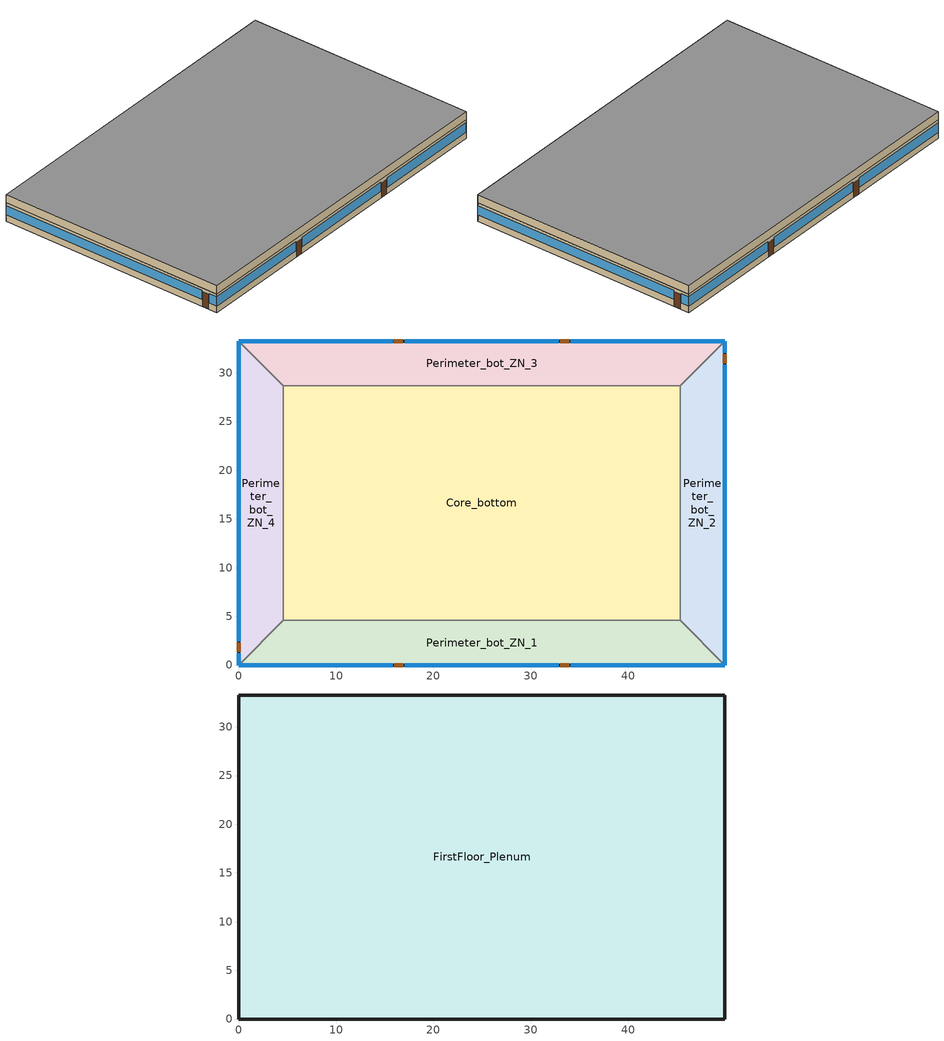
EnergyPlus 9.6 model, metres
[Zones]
Perimeter_bot_ZN_1
 floor to FirstFloor_Plenum (ext_slab_8in_with_carpet): 0,0 4.57,4.57 45.34,4.57 49.91,0 z0
 wall outside (nonres_ext_wall): 0,0 49.91,0 z0:2.74
 wall to Perimeter_bot_ZN_2 (int_wall): 49.91,0 45.34,4.57 z0:2.74
 window (Window_U_0.41_SHGC_0.38): 0,0 15.82,0 / 17.04,0 32.87,0 / 34.09,0 49.91,0 z0.95:2.33
 door (Swinging Door_con): 15.98,0 16.9,0 / 33.01,0 33.93,0 z0:2.13
 ceiling to FirstFloor_Plenum (DropCeiling): 49.91,0 45.34,4.57 4.57,4.57 0,0 z2.74
Perimeter_bot_ZN_2
 floor to FirstFloor_Plenum (ext_slab_8in_with_carpet): 49.91,0 45.34,4.57 45.34,28.7 49.91,33.27 z0
 wall outside (nonres_ext_wall): 49.91,0 49.91,33.27 z0:2.74
 wall to Perimeter_bot_ZN_3 (int_wall): 49.91,33.27 45.34,28.7 z0:2.74
 window (Window_U_0.41_SHGC_0.38): 49.91,0 49.91,30.84 / 49.91,32.05 49.91,33.27 z0.97:2.33
 door (Swinging Door_con): 49.91,30.99 49.91,31.9 z0:2.13
 ceiling to FirstFloor_Plenum (DropCeiling): 49.91,33.27 45.34,28.7 45.34,4.57 49.91,0 z2.74
Perimeter_bot_ZN_3
 floor to FirstFloor_Plenum (ext_slab_8in_with_carpet): 49.91,33.27 45.34,28.7 4.57,28.7 0,33.27 z0
 wall outside (nonres_ext_wall): 49.91,33.27 0,33.27 z0:2.74
 wall to Perimeter_bot_ZN_4 (int_wall): 0,33.27 4.57,28.7 z0:2.74
 window (Window_U_0.41_SHGC_0.38): 49.91,33.27 34.09,33.27 / 32.87,33.27 17.04,33.27 / 15.82,33.27 0,33.27 z0.95:2.33
 door (Swinging Door_con): 33.94,33.27 33.03,33.27 / 16.84,33.27 15.93,33.27 z0:2.13
 ceiling to FirstFloor_Plenum (DropCeiling): 0,33.27 4.57,28.7 45.34,28.7 49.91,33.27 z2.74
Perimeter_bot_ZN_4
 floor to FirstFloor_Plenum (ext_slab_8in_with_carpet): 0,33.27 4.57,28.7 4.57,4.57 0,0 z0
 wall outside (nonres_ext_wall): 0,33.27 0,0 z0:2.74
 wall to Perimeter_bot_ZN_1 (int_wall): 0,0 4.57,4.57 z0:2.74
 window (Window_U_0.41_SHGC_0.38): 0,33.27 0,2.44 / 0,1.22 0,0 z0.97:2.33
 door (Swinging Door_con): 0,2.28 0,1.37 z0:2.13
 ceiling to FirstFloor_Plenum (DropCeiling): 0,0 4.57,4.57 4.57,28.7 0,33.27 z2.74
Core_bottom
 floor to FirstFloor_Plenum (ext_slab_8in_with_carpet): 45.34,28.7 45.34,4.57 4.57,4.57 4.57,28.7 z0
 wall to Perimeter_bot_ZN_1 (int_wall): 4.57,4.57 45.34,4.57 z0:2.74
 wall to Perimeter_bot_ZN_2 (int_wall): 45.34,4.57 45.34,28.7 z0:2.74
 wall to Perimeter_bot_ZN_3 (int_wall): 45.34,28.7 4.57,28.7 z0:2.74
 wall to Perimeter_bot_ZN_4 (int_wall): 4.57,28.7 4.57,4.57 z0:2.74
 ceiling to FirstFloor_Plenum (DropCeiling): 4.57,28.7 4.57,4.57 45.34,4.57 45.34,28.7 z2.74
FirstFloor_Plenum
 floor to Core_bottom (ext_slab_8in_with_carpet): 49.91,0 49.91,33.27 0,33.27 0,0 z3.96
 wall outside (nonres_ext_wall): 49.91,33.27 0,33.27 0,0 49.91,0 49.91,33.27 z2.74:3.96
[Building]
Medium Office: North Axis {deg}=0; Terrain=City; Loads Convergence Tolerance Value {W}=0.04; Temperature Convergence Tolerance Value {deltaC}=0.2; Solar Distribution=FullInteriorAndExterior; Maximum Number of Warmup Days=25; Minimum Number of Warmup Days=6
[Site:Location]
Chicago Ohare Intl Ap_IL_USA Design_Conditions: Latitude {deg}=41.98; Longitude {deg}=-87.92; Time Zone {hr}=-6; Elevation {m}=201
[SizingPeriod:DesignDay] Day of Month=21; Dry-Bulb Temperature Range Modifier Type=DefaultMultipliers; Humidity Condition Type=Wetbulb; Barometric Pressure {Pa}=98934; Rain Indicator=No; Snow Indicator=No; Daylight Saving Time Indicator=No
Name | Month | Day Type | Maximum Dry-Bulb Temperature {C} | Daily Dry-Bulb Temperature Range {deltaC} | Wetbulb or DewPoint at Maximum Dry-Bulb {C} | Wind Speed {m/s} | Wind Direction {deg} | Solar Model Indicator | Sky Clearness | ASHRAE Clear Sky Optical Depth for Beam Irradiance (taub) | ASHRAE Clear Sky Optical Depth for Diffuse Irradiance (taud)
Chicago Ohare Intl Ap Ann Htg 99.6% Condns DB | 1 | WinterDesignDay | -20 | 0 | -20 | 4.9 | 270 | ASHRAEClearSky | 0
Chicago Ohare Intl Ap Ann Clg .4% Condns DB=>MWB | 7 | SummerDesignDay | 33.3 | 10.5 | 23.7 | 5.2 | 230 | ASHRAETau |  | 0.455 | 2.05
[Site:WaterMainsTemperature]
Calculation Method=CORRELATION; Annual Average Outdoor Air Temperature {C}=9.75; Maximum Difference In Monthly Average Outdoor Air Temperatures {deltaC}=28.14
[Material]
Name | Roughness | Thickness {m} | Conductivity {W/m-K} | Density {kg/m3} | Specific Heat {J/kg-K} | Thermal Absorptance | Solar Absorptance | Visible Absorptance
Std Wood 6inch | MediumSmooth | 0.15 | 0.12 | 540 | 1210 | 0.9 | 0.7 | 0.7
AC02 Acoustic Ceiling | MediumSmooth | 0.0127 | 0.057 | 288 | 1339 | 0.9 | 0.7 | 0.2
F07 25mm stucco | Smooth | 0.0254 | 0.72 | 1856 | 840 | 0.9 | 0.7 | 0.7
G01 13mm gypsum board | Smooth | 0.0127 | 0.16 | 800 | 1090 | 0.9 | 0.7 | 0.5
G01 16mm gypsum board | MediumSmooth | 0.0159 | 0.16 | 800 | 1090
200mm Normalweight concrete floor | MediumRough | 0.2032 | 2.31 | 2322 | 832
[Material:NoMass] Thermal Absorptance=0.9; Solar Absorptance=0.7
Name | Roughness | Thermal Resistance {m2-K/W} | Visible Absorptance
Opaque Door panel_con | MediumRough | 0.475964 | 0.7
CP02 CARPET PAD | VeryRough | 0.21648 | 0.8
Nonres_Exterior_Wall_Insulation | MediumSmooth | 2.81828 | 0.7
[WindowMaterial:Glazing] Optical Data Type=SpectralAverage; Infrared Transmittance at Normal Incidence=0; Front Side Infrared Hemispherical Emissivity=0.84
Name | Thickness {m} | Solar Transmittance at Normal Incidence | Front Side Solar Reflectance at Normal Incidence | Back Side Solar Reflectance at Normal Incidence | Visible Transmittance at Normal Incidence | Front Side Visible Reflectance at Normal Incidence | Back Side Visible Reflectance at Normal Incidence | Back Side Infrared Hemispherical Emissivity | Conductivity {W/m-K}
Glass_102_LayerAvg | 0.003048 | 0.833848 | 0.0747638 | 0.0748545 | 0.89926 | 0.082563 | 0.082564 | 0.84 | 1
Glass_8652_LayerAvg | 0.003059 | 0.343691 | 0.298987 | 0.462105 | 0.487937 | 0.209449 | 0.306829 | 0.39 | 0.962
[WindowMaterial:Gas]
Gap_1_W_0_0127: Gas Type=Air; Thickness {m}=0.0127
[Construction]
Swinging Door_con: Opaque Door panel_con
InteriorFurnishings: Std Wood 6inch
DropCeiling: AC02 Acoustic Ceiling
int_wall: G01 13mm gypsum board, G01 13mm gypsum board
ext_slab_8in_with_carpet: 200mm Normalweight concrete floor, CP02 CARPET PAD
nonres_ext_wall: F07 25mm stucco, G01 16mm gypsum board, Nonres_Exterior_Wall_Insulation, G01 16mm gypsum board
Window_U_0.41_SHGC_0.38: Glass_8652_LayerAvg, Gap_1_W_0_0127, Glass_102_LayerAvg
[Zone] Type=1; Multiplier=1; Volume {m3}=autocalculate; Floor Area {m2}=autocalculate
Name | Ceiling Height {m} | Part of Total Floor Area
Core_bottom; Perimeter_bot_ZN_3; Perimeter_bot_ZN_2; Perimeter_bot_ZN_1; Perimeter_bot_ZN_4 | 2.7432 | YES
FirstFloor_Plenum | 1.2192 | No
[InternalMass] Construction=InteriorFurnishings
Name | Zone or ZoneList | Surface Area {m2}
Core_bottom_InternalMass_1 | Core_bottom | 1967.08
Perimeter_bot_ZN_3_InternalMass_1 | Perimeter_bot_ZN_3 | 414.675
Perimeter_bot_ZN_2_InternalMass_1 | Perimeter_bot_ZN_2 | 262.5073
Perimeter_bot_ZN_1_InternalMass_1 | Perimeter_bot_ZN_1 | 414.6723
Perimeter_bot_ZN_4_InternalMass_1 | Perimeter_bot_ZN_4 | 262.5056
[People] Number of People Schedule=BLDG_OCC_SCH; Number of People Calculation Method=Area/Person; Floor Area per Person {m2/person}=18.5788; Fraction Radiant=0.3; Sensible Heat Fraction=AUTOCALCULATE; Activity Level Schedule=ACTIVITY_SCH; Enable ASHRAE 55 Comfort Warnings=No; Mean Radiant Temperature Calculation Type=ZoneAveraged; Work Efficiency Schedule=WORK_EFF_SCH; Clothing Insulation Calculation Method=ClothingInsulationSchedule; Clothing Insulation Schedule=CLOTHING_SCH; Air Velocity Schedule=AIR_VELO_SCH; Thermal Comfort Model 1 Type=FANGER
Name | Zone or ZoneList or Space or SpaceList
Core_bottom | Core_bottom
Perimeter_bot_ZN_3 | Perimeter_bot_ZN_3
Perimeter_bot_ZN_2 | Perimeter_bot_ZN_2
Perimeter_bot_ZN_1 | Perimeter_bot_ZN_1
Perimeter_bot_ZN_4 | Perimeter_bot_ZN_4
[Lights] Schedule=BLDG_LIGHT_SCH; Design Level Calculation Method=Watts/Area; Watts per Zone Floor Area {W/m2}=8.50349; Return Air Fraction=0; Fraction Radiant=0.7; Fraction Visible=0.2; Fraction Replaceable=1; Return Air Fraction Calculated from Plenum Temperature=No
Name | Zone or ZoneList or Space or SpaceList
Core_bottom_Lights | Core_bottom
Perimeter_bot_ZN_3_Lights | Perimeter_bot_ZN_3
Perimeter_bot_ZN_2_Lights | Perimeter_bot_ZN_2
Perimeter_bot_ZN_1_Lights | Perimeter_bot_ZN_1
Perimeter_bot_ZN_4_Lights | Perimeter_bot_ZN_4
[ElectricEquipment] Design Level Calculation Method=EquipmentLevel; Fraction Latent=0; Fraction Radiant=0.5; Fraction Lost=0
Name | Zone or ZoneList or Space or SpaceList | Schedule | Design Level {W}
Core_bottom_MiscPlug_Equip | Core_bottom | BLDG_EQUIP_SCH | 7937.16
Perimeter_bot_ZN_3_MiscPlug_Equip | Perimeter_bot_ZN_3 | BLDG_EQUIP_SCH | 1673.21
Perimeter_bot_ZN_2_MiscPlug_Equip | Perimeter_bot_ZN_2 | BLDG_EQUIP_SCH | 1059.22
Perimeter_bot_ZN_1_MiscPlug_Equip | Perimeter_bot_ZN_1 | BLDG_EQUIP_SCH | 1673.2
Perimeter_bot_ZN_4_MiscPlug_Equip | Perimeter_bot_ZN_4 | BLDG_EQUIP_SCH | 1059.21
Core_bottom_Elevators_Equip | Core_bottom | BLDG_ELEVATORS | 0
Elevators_Lights_Fan | Core_bottom | ELEV_LIGHT_FAN_SCH_ADD_DF | 0
[Daylighting:Controls] Daylighting Method=SplitFlux; Lighting Control Type=Stepped; Minimum Input Power Fraction for Continuous or ContinuousOff Dimming Control=0.3; Minimum Light Output Fraction for Continuous or ContinuousOff Dimming Control=0.2; Number of Stepped Control Steps=3; Probability Lighting will be Reset When Needed in Manual Stepped Control=1; Maximum Allowable Discomfort Glare Index=22; Fraction of Lights Controlled by Reference Point 1=0.3835; Illuminance Setpoint at Reference Point 1 {lux}=375; Fraction of Lights Controlled by Reference Point 2=0.1395; Illuminance Setpoint at Reference Point 2 {lux}=375
Name | Zone or Space | Glare Calculation Daylighting Reference Point | Glare Calculation Azimuth Angle of View Direction Clockwise from Zone y-Axis {deg} | Daylighting Reference Point 1 | Daylighting Reference Point 2
Perimeter_bot_ZN_1_DaylCtrl | Perimeter_bot_ZN_1 | Perimeter_bot_ZN_1_DaylRefPt1 | 180 | Perimeter_bot_ZN_1_DaylRefPt1 | Perimeter_bot_ZN_1_DaylRefPt2
Perimeter_bot_ZN_2_DaylCtrl | Perimeter_bot_ZN_2 | Perimeter_bot_ZN_2_DaylRefPt1 | 90 | Perimeter_bot_ZN_2_DaylRefPt1 | Perimeter_bot_ZN_2_DaylRefPt2
Perimeter_bot_ZN_3_DaylCtrl | Perimeter_bot_ZN_3 | Perimeter_bot_ZN_3_DaylRefPt1 | 0 | Perimeter_bot_ZN_3_DaylRefPt1 | Perimeter_bot_ZN_3_DaylRefPt2
Perimeter_bot_ZN_4_DaylCtrl | Perimeter_bot_ZN_4 | Perimeter_bot_ZN_4_DaylRefPt1 | 270 | Perimeter_bot_ZN_4_DaylRefPt1 | Perimeter_bot_ZN_4_DaylRefPt2
[ZoneInfiltration:DesignFlowRate] Temperature Term Coefficient=0; Velocity Squared Term Coefficient=0
Name | Zone or ZoneList | Schedule | Design Flow Rate Calculation Method | Design Flow Rate {m3/s} | Flow per Exterior Surface Area {m3/s-m2} | Constant Term Coefficient | Velocity Term Coefficient
Perimeter_bot_ZN_3_Infiltration | Perimeter_bot_ZN_3 | INFIL_SCH_PNNL | Flow/ExteriorArea | 0 | 0.00056896 | 0 | 0.224
Perimeter_bot_ZN_2_Infiltration | Perimeter_bot_ZN_2 | INFIL_SCH_PNNL | Flow/ExteriorArea | 0 | 0.00056896 | 0 | 0.224
Perimeter_bot_ZN_1_Infiltration | Perimeter_bot_ZN_1 | INFIL_SCH_PNNL | Flow/ExteriorArea | 0 | 0.00056896 | 0 | 0.224
Perimeter_bot_ZN_1_Door_Infiltration | Perimeter_bot_ZN_1 | INFIL_Door_Opening_SCH | Flow/Zone | 0.67866 |  | 1 | 0
Perimeter_bot_ZN_4_Infiltration | Perimeter_bot_ZN_4 | INFIL_SCH_PNNL | Flow/ExteriorArea | 0 | 0.00056896 | 0 | 0.224
FirstFloor_Plenum_Infiltration | FirstFloor_Plenum | INFIL_SCH_PNNL | Flow/ExteriorArea | 0 | 0.00056896 | 0 | 0.224
[Exterior:Lights] Control Option=AstronomicalClock
Name | Schedule | Design Level {W}
Exterior_Lights_a | Exterior_lighting_schedule_a | 519.2
Exterior_Lights_b | Exterior_lighting_schedule_b_2016 | 375.7
Exterior_Lights_c | Exterior_lighting_schedule_c_2016 | 4341.6
[ZoneControl:Thermostat] Control Type Schedule=Zone Control Type Sched
Name | Zone or ZoneList | Control 1
Core_bottom Thermostat | Core_bottom | Core_bot Sched
Perimeter_bot_ZN_1 Thermostat | Perimeter_bot_ZN_1 | Perimeter_bot_ZN_1 Sched
Perimeter_bot_ZN_2 Thermostat | Perimeter_bot_ZN_2 | Perimeter_bot_ZN_2 Sched
Perimeter_bot_ZN_3 Thermostat | Perimeter_bot_ZN_3 | Perimeter_bot_ZN_3 Sched
Perimeter_bot_ZN_4 Thermostat | Perimeter_bot_ZN_4 | Perimeter_bot_ZN_4 Sched
[ThermostatSetpoint:SingleHeatingOrCooling] Setpoint Temperature Schedule=CLGSETP_SCH_YES_OPTIMUM
Perimeter_bot_ZN_1 Sched; Perimeter_bot_ZN_2 Sched; Perimeter_bot_ZN_3 Sched; Perimeter_bot_ZN_4 Sched; Core_bot Sched
[ZoneHVAC:IdealLoadsAirSystem] Maximum Heating Supply Air Temperature {C}=50; Minimum Cooling Supply Air Temperature {C}=13; Maximum Heating Supply Air Humidity Ratio {kgWater/kgDryAir}=0.015; Minimum Cooling Supply Air Humidity Ratio {kgWater/kgDryAir}=0.009; Heating Limit=NoLimit; Maximum Heating Air Flow Rate {m3/s}=autosize; Cooling Limit=NoLimit; Maximum Cooling Air Flow Rate {m3/s}=autosize; Dehumidification Control Type=ConstantSupplyHumidityRatio; Humidification Control Type=ConstantSupplyHumidityRatio
Core_bottom Ideal Loads; Perimeter_bot_ZN_1 Ideal Loads; Perimeter_bot_ZN_2 Ideal Loads; Perimeter_bot_ZN_3 Ideal Loads; Perimeter_bot_ZN_4 Ideal Loads
[Zone equipment]
Core_bottom: Core_bottom ideal Loads
Perimeter_bot_ZN_3: Perimeter_bot_ZN_3 ideal Loads
Perimeter_bot_ZN_2: Perimeter_bot_ZN_2 ideal Loads
Perimeter_bot_ZN_1: Perimeter_bot_ZN_1 ideal Loads
Perimeter_bot_ZN_4; Perimeter_bot_ZN_4: Perimeter_bot_ZN_4 ideal Loads
[Schedule:Compact]
Exterior_lighting_schedule_a: Through:12/31, For:AllDays, Until: 06:00, 0, Until: 24:00, 1
Exterior_lighting_schedule_b_2016: Through:12/31, For:AllDays, Until: 06:00, 0.5, Until: 24:00, 1
Exterior_lighting_schedule_c_2016: Through:12/31, For:AllDays, Until: 06:00, 0.5, Until: 19:00, 1, Until: 24:00, 0.5
BLDG_LIGHT_SCH: Through: 12/31, For: Weekdays, Until: 5:00, 0.05, Until: 6:00, 0.1, Until: 7:00, 0.0862326, Until: 8:00, 0.258698, Until: 17:00, 0.776093, Until: 18:00, 0.431163, Until: 20:00, 0.258698, Until: 22:00, 0.172465, Until: 23:00, 0.0862326, Until: 24:00, 0.0431163, For: SummerDesignDay, Until: 24:00, 1, For: Saturday, Until: 6:00, 0.05, Until: 8:00, 0.0862326, Until: 12:00, 0.258698, Until: 17:00, 0.129349, Until: 19:00, 0.0431163, Until: 24:00, 0.05, For: WinterDesignDay, Until: 24:00, 0, For: Sunday Holidays AllOtherDays, Until: 6:00, 0.05, Until: 18:00, 0.0431163, Until: 24:00, 0.05
BLDG_EQUIP_SCH: Through: 12/31, For: Weekdays, Until: 06:00, 0.307674, Until: 08:00, 0.381235, Until: 12:00, 0.857778, Until: 13:00, 0.76247, Until: 17:00, 0.857778, Until: 18:00, 0.476543, Until: 24:00, 0.381235, For: SummerDesignDay, Until: 24:00, 1, For: Saturday, Until: 06:00, 0.230755, Until: 08:00, 0.381235, Until: 12:00, 0.476543, Until: 17:00, 0.33358, Until: 19:00, 0.285926, Until: 24:00, 0.230755, For: WinterDesignDay, Until: 24:00, 0, For: Sunday Holidays AllOtherDays, Until: 06:00, 0.230755, Until: 18:00, 0.285926, Until: 24:00, 0.230755
BLDG_OCC_SCH: Through: 12/31, For: Weekdays, Until: 06:00, 0, Until: 07:00, 0.1, Until: 08:00, 0.2, Until: 12:00, 0.95, Until: 13:00, 0.5, Until: 17:00, 0.95, Until: 18:00, 0.3, Until: 22:00, 0.1, Until: 24:00, 0.05, For: SummerDesignDay, Until: 06:00, 1e-09, Until: 22:00, 1, Until: 24:00, 0.05, For: Saturday, Until: 06:00, 0, Until: 08:00, 0.1, Until: 12:00, 0.3, Until: 17:00, 0.1, Until: 19:00, 0.05, Until: 24:00, 0, For: WinterDesignDay, Until: 24:00, 0, For:Sunday Holidays AllOtherDays, Until: 06:00, 0, Until: 18:00, 0.05, Until: 24:00, 0
BLDG_ELEVATORS; ELEV_LIGHT_FAN_SCH_ADD_DF: Through: 12/31, For: SummerDesignDay, Until: 24:00, 0.69, For: WinterDesignDay, Until: 24:00, 0, For: Weekdays, Until: 07:00, 0, Until: 08:00, 0.35, Until: 09:00, 0.69, Until: 10:00, 0.43, Until: 11:00, 0.37, Until: 12:00, 0.43, Until: 13:00, 0.58, Until: 14:00, 0.48, Until: 15:00, 0.37, Until: 16:00, 0.37, Until: 17:00, 0.46, Until: 18:00, 0.62, Until: 19:00, 0.12, Until: 20:00, 0.04, Until: 21:00, 0.04, Until: 24:00, 0, For: Saturday, Until: 07:00, 0, Until: 08:00, 0.16, Until: 09:00, 0.14, Until: 10:00, 0.21, Until: 11:00, 0.18, Until: 12:00, 0.25, Until: 13:00, 0.21, Until: 14:00, 0.13, Until: 15:00, 0.08, Until: 16:00, 0.04, Until: 17:00, 0.05, Until: 18:00, 0.06, Until: 24:00, 0, For:Sunday Holidays AllOtherDays, Until: 24:00, 0
ACTIVITY_SCH: Through: 12/31, For: AllDays, Until: 24:00, 120
WORK_EFF_SCH: Through: 12/31, For: AllDays, Until: 24:00, 0
AIR_VELO_SCH: Through: 12/31, For: AllDays, Until: 24:00, 0.2
CLOTHING_SCH: Through: 04/30, For: AllDays, Until: 24:00, 1, Through: 09/30, For: AllDays, Until: 24:00, 0.5, Through: 12/31, For: AllDays, Until: 24:00, 1
CLGSETP_SCH_YES_OPTIMUM: Through: 12/31, For: SummerDesignDay, Until: 05:00, 26.7, Until: 06:00, 25.7, Until: 07:00, 25, Until: 22:00, 24, Until: 24:00, 26.7, For: Weekdays, Until: 05:00, 26.7, Until: 06:00, 25.6, Until: 07:00, 25, Until: 22:00, 24, Until: 24:00, 26.7, For: Saturday, Until: 05:00, 26.7, Until: 06:00, 25.7, Until: 07:00, 25, Until: 17:00, 24, Until: 24:00, 26.7, For WinterDesignDay, Until: 24:00, 26.7, For:Sunday Holidays AllOtherDays, Until: 24:00, 26.7
INFIL_SCH_PNNL: Through: 12/31, For: Weekdays SummerDesignDay, Until: 06:00, 1, Until: 22:00, 0.25, Until: 24:00, 1, For: Saturday WinterDesignDay, Until: 06:00, 1, Until: 18:00, 0.25, Until: 24:00, 1, For:Sunday Holidays AllOtherDays, Until: 24:00, 1
INFIL_Door_Opening_SCH: Through: 12/31, For: Weekdays, Until: 06:00, 0, Until: 07:00, 0.131, Until: 08:00, 1, Until: 12:00, 0.131, Until: 13:00, 1, Until: 17:00, 0.131, Until: 18:00, 1, Until: 19:00, 0.131, Until: 24:00, 0, For: Saturday Sunday Holidays AllOtherDays, Until: 24:00, 0
Zone Control Type Sched: Through: 12/31, For: AllDays, Until: 24:00, 3
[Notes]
The 90.1 Prototype Building Models were developed by Pacific Northwest National Laboratory (PNNL),
under contract with the U.S. Department of Energy (DOE).  These building models were derived from
DOE’s Commercial Reference Building Models with modifications based on input from the ASHRAE Standard 90.1 committee,
the Advanced Energy Design Guide series, and building industry experts.
The prototypes models were developed to quantify energy saving impacts from
newly published editions of ASHRAE Standard 90.1.  The basic building descriptions can be found in the Scorecards
BEGIN ECONOMIZER MAP
Economizer Name, DX COIL Name
PACU_VAV_bot_OA_Controller, PACU_VAV_bot_CoolC DXCoil
PACU_VAV_mid_OA_Controller, PACU_VAV_mid_CoolC DXCoil
PACU_VAV_top_OA_Controller, PACU_VAV_top_CoolC DXCoil
END ECONOMIZER MAP
Location and design-day objects created by:
Site:Location and design-day objects created by:
/tools/bin/ddy2idf /phome/weather/EnergyPlus/tmy3.new/all/USA_IL_Chicago-OHare.Intl.AP.725300_TMY3.ddy
US National Holidays
